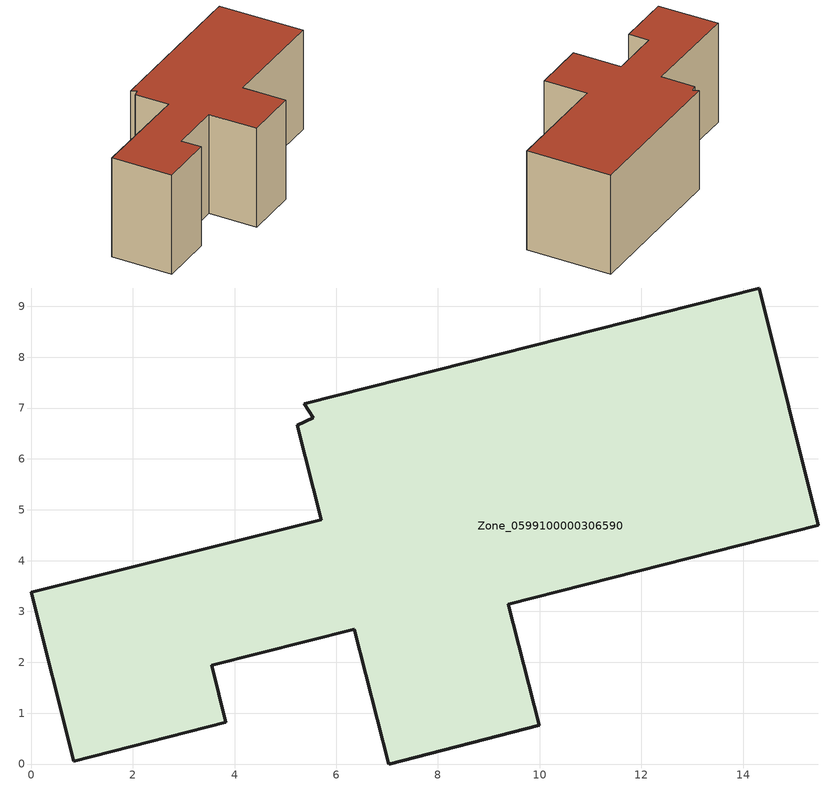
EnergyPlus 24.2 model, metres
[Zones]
Zone_0599100000306590
 floor ground (C_G): 5.54,6.81 5.37,7.09 14.32,9.36 15.48,4.7 9.38,3.14 9.99,0.76 7.03,0 6.35,2.65 3.55,1.94 3.83,0.82 0.84,0.05 0,3.38 5.7,4.8 5.23,6.66 z0
 wall outside (C_F): 0,3.38 0.84,0.05 3.83,0.82 3.55,1.94 6.35,2.65 7.03,0 9.99,0.76 9.38,3.14 15.48,4.7 14.32,9.36 5.37,7.09 5.54,6.81 5.23,6.66 5.7,4.8 0,3.38 z0:5.81
 roof outside (C_R): 5.54,6.81 5.23,6.66 5.7,4.8 0,3.38 0.84,0.05 3.83,0.82 3.55,1.94 6.35,2.65 7.03,0 9.99,0.76 9.38,3.14 15.48,4.7 14.32,9.36 5.37,7.09 z5.81
[BUILDING]
Pand.0599100000306590: North Axis=0; Terrain=City; Loads Convergence Tolerance Value=0.04; Temperature Convergence Tolerance Value=0.4; Solar Distribution=FullExterior; Maximum Number of Warmup Days=25; Minimum Number of Warmup Days=1
[Site:Location]
Rotterdam.The.Hague.AP_ZH_NLD Design_Conditions: Latitude=51.96; Longitude=4.45; Time Zone=1; Elevation=-4.5
[SITE:GROUNDTEMPERATURE:BUILDINGSURFACE]
18, 18, 18, 18, 18, 18, 18, 18, 18, 18, 18, 18
[MATERIAL] Thermal Absorptance=0.9; Solar Absorptance=0.7; Visible Absorptance=0.7
Name | Roughness | Thickness | Conductivity | Density | Specific Heat
G.TI.1965-1974 | MediumSmooth | 0.15 | 0.882353 | 540 | 1210
F.TI.1965-1974 | Rough | 0.3 | 0.697674 | 1920 | 840
R.TI.1965-1974 | MediumRough | 0.2 | 0.232558 | 1500 | 1000
[CONSTRUCTION]
C_G: G.TI.1965-1974
C_F: F.TI.1965-1974
C_R: R.TI.1965-1974
[ZONE]
Zone_0599100000306590: Type=1; Multiplier=1; Ceiling Height=Autocalculate; Volume=Autocalculate; Floor Area=autocalculate; Part of Total Floor Area=Yes
[ZONEINFILTRATION:DESIGNFLOWRATE]
Infil_Zone_0599100000306590: Zone or ZoneList or Space or SpaceList=Zone_0599100000306590; Schedule=AlwaysOn; Design Flow Rate Calculation Method=Flow/Area; Flow Rate per Floor Area=0.003; Constant Term Coefficient=1; Temperature Term Coefficient=0; Velocity Term Coefficient=0; Velocity Squared Term Coefficient=0
[HVACTEMPLATE:ZONE:IDEALLOADSAIRSYSTEM]
Zone_0599100000306590: Maximum Heating Supply Air Temperature=50; Minimum Cooling Supply Air Temperature=13; Maximum Heating Supply Air Humidity Ratio=0.0156; Minimum Cooling Supply Air Humidity Ratio=0.0077; Heating Limit=NoLimit; Cooling Limit=NoLimit; Dehumidification Control Type=ConstantSensibleHeatRatio; Cooling Sensible Heat Ratio=0.7; Dehumidification Setpoint=60; Humidification Control Type=None; Humidification Setpoint=30; Outdoor Air Method=None; Outdoor Air Flow Rate per Person=0.00944; Outdoor Air Flow Rate per Zone Floor Area=0; Outdoor Air Flow Rate per Zone=0; Demand Controlled Ventilation Type=None; Outdoor Air Economizer Type=NoEconomizer; Heat Recovery Type=None; Sensible Heat Recovery Effectiveness=0.7; Latent Heat Recovery Effectiveness=0.65
[ZONECONTROL:THERMOSTAT]
ThermostatControl_Zone_0599100000306590: Zone or ZoneList=Zone_0599100000306590; Control Type Schedule=DualSetpointControlType; Control 1=Thermostat_Zone_0599100000306590; Temperature Difference Between Cutout And Setpoint=0
[THERMOSTATSETPOINT:DUALSETPOINT]
Thermostat_Zone_0599100000306590: Heating Setpoint Temperature Schedule=HeatingSetpoint_Zone_0599100000306590; Cooling Setpoint Temperature Schedule=CoolingSetpoint_Zone_0599100000306590
[SCHEDULE:COMPACT]
HeatingSetpoint_Zone_0599100000306590: Through: 12/31, For: AllDays, Until: 24:00, 21
CoolingSetpoint_Zone_0599100000306590: Through: 12/31, For: AllDays, Until: 24:00, 24
DualSetpointControlType: Through: 12/31, For: AllDays, Until: 24:00, 4
AlwaysOn: Through: 12/31, For: AllDays, Until: 24:00, 1
